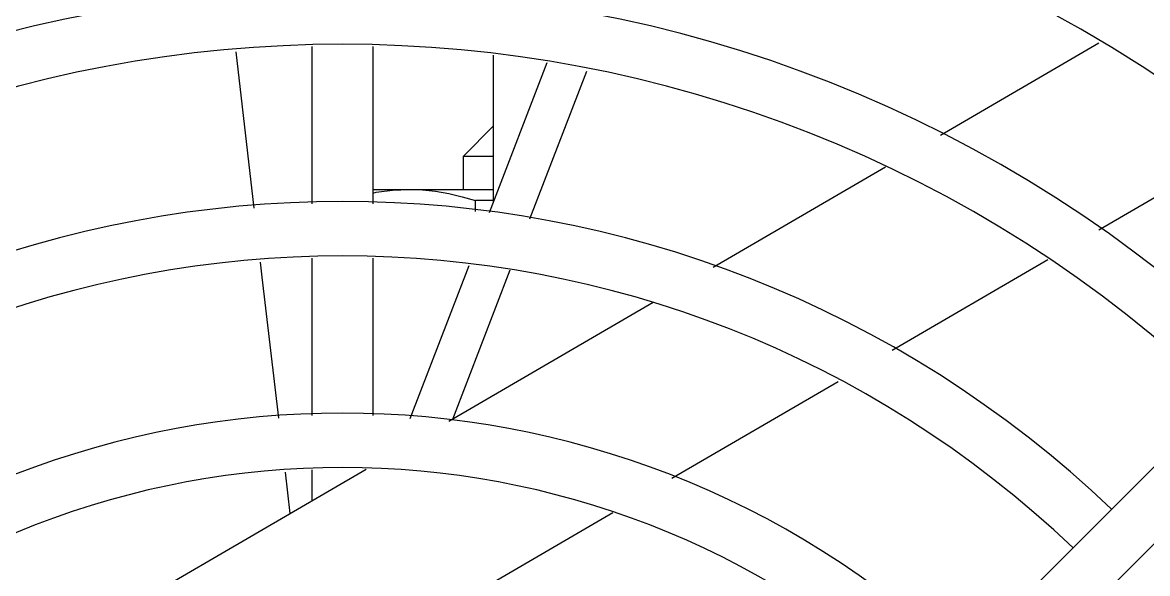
# Model space of a CAD drawing. Header units: millimetres. Extents: x -3 to 101, y -1 to 134.
# Drawn here: x 9.231 to 12.954, y 41.16 to 42.982 of the extents above; entities that cross this region are included whole.
import ezdxf

# ---------------------------------------------------------------- set-up
doc = ezdxf.new("R2010")
doc.units = ezdxf.units.MM

msp = doc.modelspace()

# ---------------------------------------------------------------- linework, layer by layer
for p, q in [((15.0698, 43.6071), (10.9335, 39.4708)), ((15.1971, 43.4798), (11.0607, 39.3435)), ((10.19, 42.3825), (10.19, 42.9029)), ((10.39, 42.9029), (10.39, 42.3825)), ((12.7929, 42.9134), (12.2688, 42.6086)), ((9.998, 42.3681), (9.9386, 42.8849)), ((10.7761, 42.3536), (10.9673, 42.8502)), ((10.79, 42.3898), (10.79, 42.8742)), ((10.9103, 42.3327), (11.0988, 42.8216)), ((10.79, 42.64), (10.69, 42.54)), ((12.7927, 42.2963), (13.2799, 42.5796)), ((10.69, 42.43), (10.69, 42.54)), ((10.69, 42.43), (10.69, 42.54)), ((10.69, 42.54), (10.79, 42.54)), ((12.0873, 42.5031), (11.5169, 42.1714)), ((10.39, 42.43), (10.79, 42.43)), ((10.7302, 42.357), (10.7302, 42.3931)), ((10.79, 42.3931), (10.7302, 42.3931)), ((10.19, 41.6821), (10.19, 42.2025)), ((10.39, 42.2025), (10.39, 41.6821)), ((12.109, 41.8988), (12.6241, 42.1983)), ((10.5138, 41.6724), (10.7087, 42.1786)), ((10.6547, 41.6701), (10.8451, 42.1635)), ((11.3177, 42.0556), (10.6414, 41.6624)), ((11.38, 41.4749), (11.9301, 41.7948)), ((10.3687, 41.5038), (9.1116, 40.7729)), ((10.1172, 41.3576), (10.1009, 41.4951)), ((10.19, 41.3999), (10.19, 41.5021)), ((10.6838, 41.0701), (11.1849, 41.3615))]:
    msp.add_line(p, q)
for points in [[(10.39, 42.4181), (10.4011, 42.4204), (10.4558, 42.4276), (10.5106, 42.43)], [(10.5106, 42.43), (10.5544, 42.4284), (10.5982, 42.4238), (10.6419, 42.4163), (10.6858, 42.406), (10.7302, 42.3931)], [(10.0797, 41.6735), (10.0242, 42.1403), (10.0185, 42.1897)]]:
    msp.add_lwpolyline(points)
for radius, start, end in [(5.79, 45.8941, 134.1059), (5.61, 45.9227, 134.0773), (5.09, 46.0168, 133.9832), (4.91, 46.0511, 133.9489), (4.39, 46.1756, 133.8244), (4.21, 46.2259, 133.7741), (3.69, 46.3967, 133.6033), (3.51, 46.4685, 133.5315), (2.99, 46.7317, 133.2683), (2.81, 46.8427, 133.1573)]:
    msp.add_arc((10.29, 38.7), radius, start, end)

doc.saveas('drawing.dxf')
